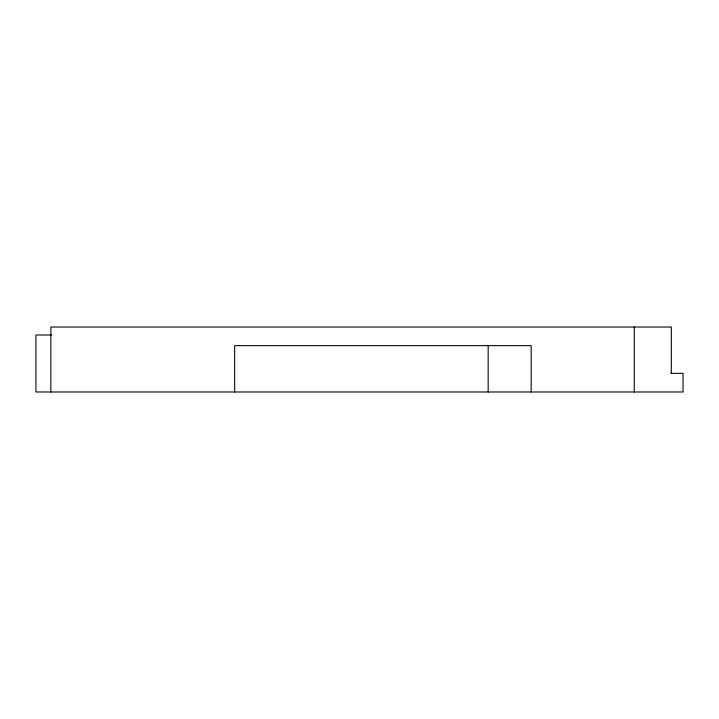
<?xml version="1.0" encoding="UTF-8"?>
<svg xmlns="http://www.w3.org/2000/svg" width="719" height="719" viewBox="0 0 719 719"><rect width="100%" height="100%" fill="white"/><g stroke="black" fill="none" stroke-linecap="round" stroke-linejoin="round"><path stroke-width="1.08" d="M51.678 335L35.95 335L35.95 391.981L683.05 391.981L683.05 373.35L670.908 373.35M671.321 373.35L671.321 327.019L50.86 327.019L50.86 391.981M634.284 327.019L634.284 391.981M531.179 391.981L531.179 345.65L234.664 345.65L234.664 391.981M488.174 345.65L488.174 391.981"/></g></svg>
